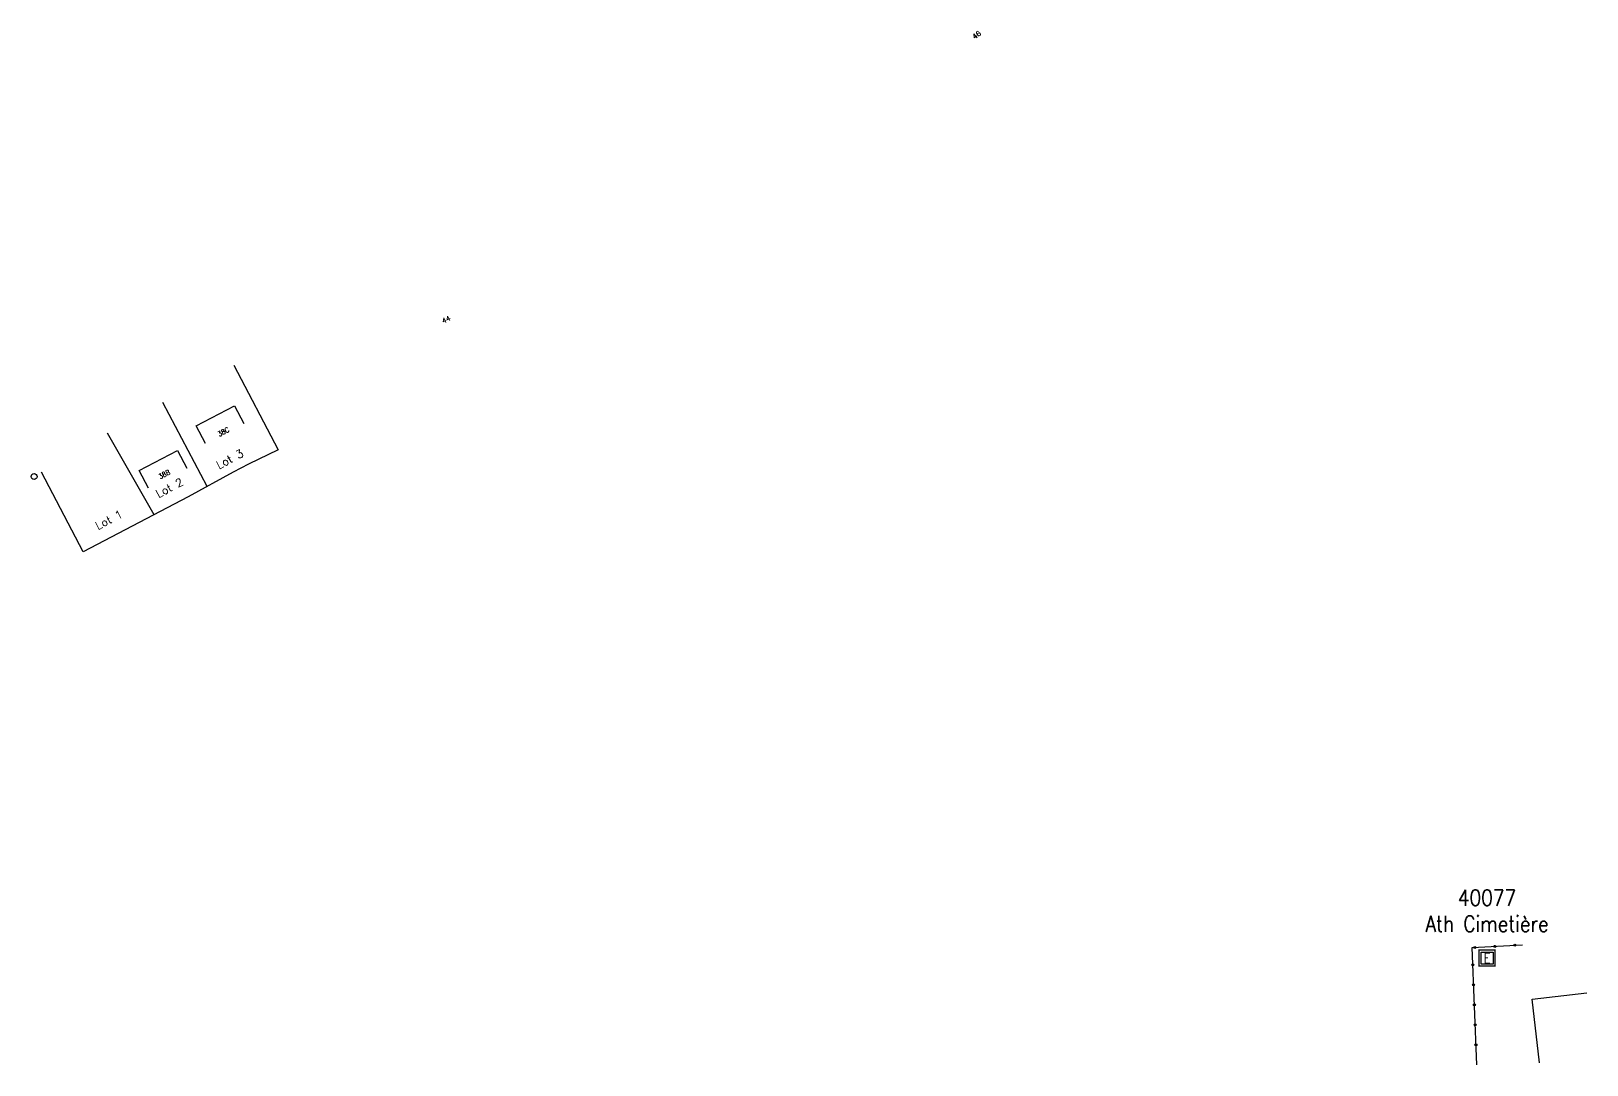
# Model space of a CAD drawing. Header units: millimetres. Extents: x 109000 to 109780, y 147301 to 147889.
# Drawn here: x 109391.3 to 109780.2, y 147435.6 to 147693.9 of the extents above; entities that cross this region are included whole.
import ezdxf
from ezdxf.enums import TextEntityAlignment as Align

# ---------------------------------------------------------------- set-up
doc = ezdxf.new("R2010")
doc.units = ezdxf.units.MM
doc.header["$MEASUREMENT"] = 0
doc.layers.get('0').update_dxf_attribs({"linetype": 'CONTINUOUS'})
for name, color, linetype in [('BB01', 7, 'CONTINUOUS'), ('BB06', 7, 'CONTINUOUS'), ('BF01', 7, 'CONTINUOUS'), ('BF05', 7, 'CONTINUOUS'), ('BR06', 7, 'CONTINUOUS'), ('M_200', 7, 'CONTINUOUS'), ('W0100', 7, 'CONTINUOUS'), ('W0991', 7, 'CONTINUOUS')]:
    doc.layers.add(name, color=color, linetype=linetype)
doc.styles.add('M_ROMANS', font='ROMANS.shx', dxfattribs={"width": 0.75})
doc.styles.get("Standard").update_dxf_attribs({"font": 'ROMANS.SHX', "width": 0.85})

# ---------------------------------------------------------------- blocks, each defined once
blk = doc.blocks.new('BF0101')
at = {"layer": 'BF01', "color": 7, "linetype": 'Continuous'}
for radius in [0.25, 0.15]:
    blk.add_circle((0, 0), radius, dxfattribs=at)
blk = doc.blocks.new('M_200_56')
at = {"color": 0, "linetype": 'Continuous', "const_width": 0.35, "flags": 128}
blk.add_lwpolyline([(2, 2), (2, -2), (-2, -2), (-2, 2)], close=True, dxfattribs=at)
at = {"color": 0, "linetype": 'Continuous'}
blk.add_lwpolyline([(-1.5, 1.5), (1.5, 1.5), (1.5, -1.5), (-1.5, -1.5)], close=True, dxfattribs=at)
at = {"color": 0, "linetype": 'Continuous', "width": 0.85}
blk.add_text('E', height=2.5, dxfattribs=at).set_placement((0, 0), align=Align.MIDDLE_CENTER)
for tag, p in [('NUM', (0, 15.06)), ('NOM', (0, 8.65))]:
    blk.add_attdef(tag, text='', height=4, dxfattribs=at).set_placement(p, align=Align.MIDDLE)
at = {"color": 0, "linetype": 'Continuous', "style": 'M_ROMANS', "width": 0.75, "flags": 3}
for tag, p in [('DEF_COUP', (-0.13, -7.49)), ('DEF_LEG', (-0.13, -4.99)), ('DEF_TYPE', (-0.13, -9.99))]:
    blk.add_attdef(tag, text='', height=1.2, dxfattribs=at).set_placement(p, align=Align.MIDDLE)

msp = doc.modelspace()

# ---------------------------------------------------------------- linework, layer by layer
at = {"layer": 'BB01', "color": 252, "flags": 128}
for points in [[(109766.48, 147452.06), (109780.16, 147453.64)], [(109768.33, 147436.17), (109766.48, 147452.06)]]:
    msp.add_lwpolyline(points, dxfattribs=at)
at = {"layer": 'BF01', "color": 252, "flags": 128}
for points in [[(109751.45, 147464.95), (109764.08, 147465.64)], [(109752.63, 147435.64), (109751.45, 147464.95)]]:
    msp.add_lwpolyline(points, dxfattribs=at)
at = {"layer": 'BF05', "color": 252, "flags": 128}
for points in [[(109441.93, 147610.42), (109453.02, 147589.31), (109445.61, 147585.66), (109441.81, 147583.7), (109430.55, 147577.57), (109404.31, 147563.77), (109393.85, 147583.69)], [(109435.25, 147580.13), (109424.22, 147601.13)], [(109422.01, 147573.08), (109410.35, 147593.44)]]:
    msp.add_lwpolyline(points, dxfattribs=at)
at = {"layer": 'BR06', "color": 252, "linetype": 'Continuous'}
msp.add_circle((109392.02, 147582.61), 0.75, dxfattribs=at)
at = {"layer": 'W0100', "color": 252, "flags": 128}
for points in [[(109434.86, 147590.84), (109432.54, 147595.27), (109442.13, 147600.31), (109444.46, 147595.88)], [(109420.6, 147579.68), (109418.27, 147584.1), (109427.87, 147589.14), (109430.19, 147584.71)]]:
    msp.add_lwpolyline(points, dxfattribs=at)

# ---------------------------------------------------------------- block references
at = {"layer": 'BF01', "color": 252}
for p in [(109752.14, 147464.97), (109757.14, 147465.25), (109762.13, 147465.53), (109751.63, 147460.62), (109751.83, 147455.63), (109752.03, 147450.63), (109752.25, 147445.63), (109752.44, 147440.64)]:
    msp.add_blockref('BF0101', p, dxfattribs=at)
at = {"layer": 'M_200'}
msp.add_blockref('M_200_56', (109755.2, 147462.33), dxfattribs=at).add_auto_attribs({'NUM': '40077', 'NOM': 'Ath Cimetière'})

# ---------------------------------------------------------------- texts
at = {"layer": 'BB06', "color": 252}
for s, p in [('Lot 3', (109438.22, 147584.41)), ('Lot 2', (109423.11, 147577.25)), ('Lot 1', (109408, 147569.26))]:
    msp.add_text(s, height=2, rotation=27.705, dxfattribs=at).set_placement(p)
at = {"layer": 'W0991', "color": 252}
for s, rotation, p in [('46', 37.1689, (109627.16, 147691.79)), ('44', 25.6851, (109494.33, 147620.81))]:
    msp.add_text(s, height=1.25, rotation=rotation, dxfattribs=at).set_placement(p)
at = {"layer": 'W0991', "color": 252, "char_height": 1.25, "attachment_point": 1, "rotation": 27.705}
for s, insert in [('38C', (109437.75, 147593.65)), ('38B', (109422.97, 147583.04))]:
    msp.add_mtext_dynamic_manual_height_columns(s, width=3.4623, gutter_width=5, heights=[0], dxfattribs=dict(at, insert=insert))

doc.saveas('drawing.dxf')
